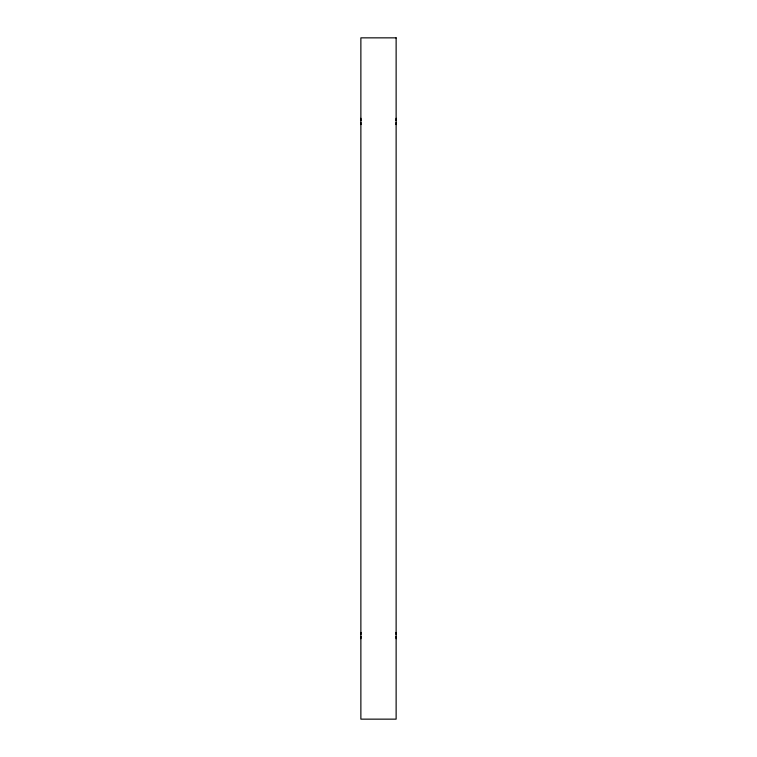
<?xml version="1.0" encoding="UTF-8"?>
<svg xmlns="http://www.w3.org/2000/svg" width="757" height="757" viewBox="0 0 757 757"><rect width="100%" height="100%" fill="white"/><g stroke="black" fill="none" stroke-linecap="round" stroke-linejoin="round"><path stroke-width="1.14" d="M360.871 638.709A17.26 17.26 0 0 1 361.013 636.495M360.871 634.64A17.241 17.241 0 0 1 361.013 632.436M396.129 122.36A17.241 17.241 0 0 1 395.987 124.564M395.987 636.495A17.26 17.26 0 0 1 396.129 638.709M361.013 124.564A17.241 17.241 0 0 1 360.871 122.36M361.013 120.505A17.26 17.26 0 0 1 360.871 118.291M396.129 118.291A17.26 17.26 0 0 1 395.987 120.505M395.987 632.436A17.241 17.241 0 0 1 396.129 634.64M396.129 37.85L360.871 37.85L360.871 719.15L396.129 719.15L396.129 37.85"/></g></svg>
